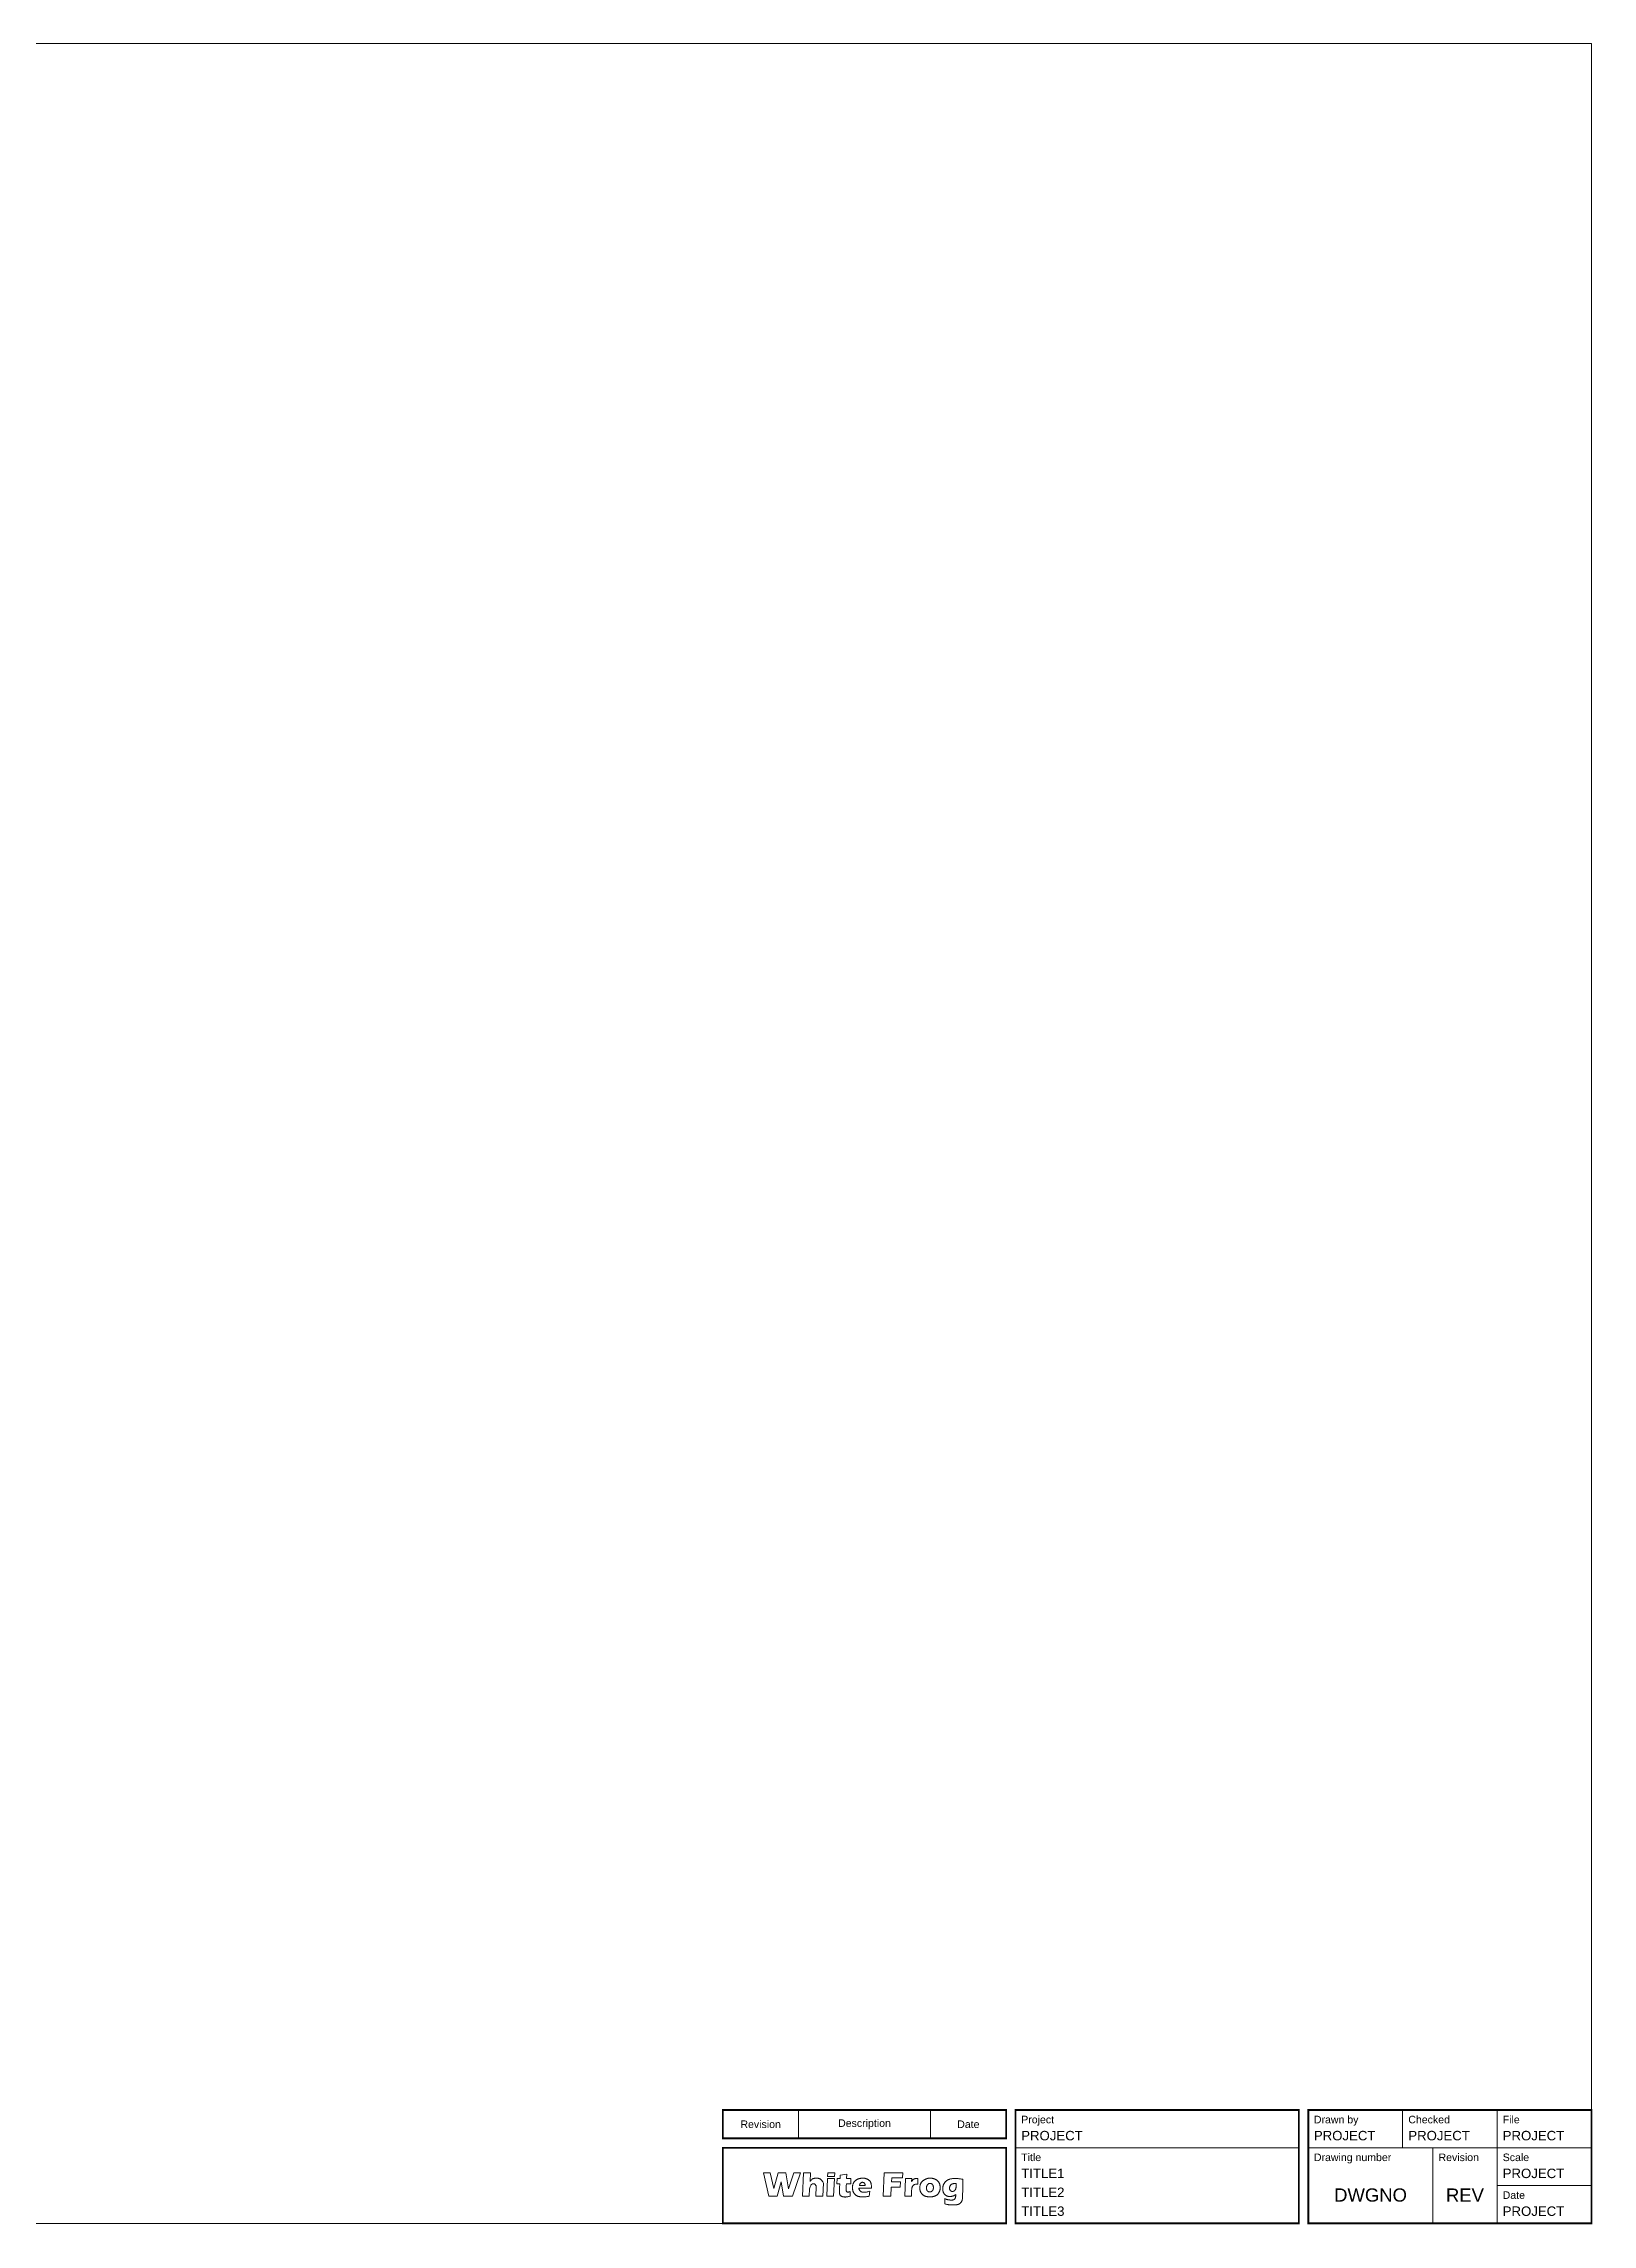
# Paper-space layout 'WF-Landscape-A1' of a CAD drawing. Header units: millimetres. Extents: x 10 to 830, y 10 to 587.
# Drawn here: x 420 to 830, y 10 to 587 of the extents above; entities that cross this region are included whole.
import ezdxf

# ---------------------------------------------------------------- set-up
doc = ezdxf.new("R2010")
doc.units = ezdxf.units.MM
doc.header["$LTSCALE"] = 6
doc.layers.add('A-Z1-P-Title', color=7, linetype='Continuous', lineweight=15)
doc.layers.add('Dimensions', color=1, linetype='Continuous')
doc.styles.add('WF-Text', font='arial.ttf', dxfattribs={"height": 8})

# ---------------------------------------------------------------- blocks, each defined once
blk = doc.blocks.new('WF-TitleSheet-A1')
at = {"layer": 'A-Z1-P-Title'}
for points in [[(675, 10), (10, 10), (10, 587), (830, 587), (830, 10), (755, 10)], [(620, 32.5), (620, 40)], [(655, 32.5), (655, 40)], [(780, 30), (780, 40)], [(805, 10), (805, 40)], [(677.5, 30), (752.5, 30)], [(755, 30), (830, 30)], [(788, 10), (788, 30)], [(610.74, 23.43), (612.51, 23.43)], [(610.74, 23.43), (612.16, 17.2)], [(612.51, 23.43), (613.45, 19.27)], [(614.64, 23.43), (613.45, 19.27)], [(614.64, 23.43), (616.67, 23.43)], [(616.67, 23.43), (617.36, 19.18)], [(617.36, 19.18), (618.78, 23.43)], [(618.46, 17.2), (620.54, 23.43)], [(618.78, 23.43), (620.54, 23.43)], [(621.33, 23.43), (621.04, 17.2)], [(621.33, 23.43), (623.18, 23.43)], [(623.18, 23.43), (623.07, 21.14)], [(627.79, 23.43), (627.74, 22.42)], [(627.79, 23.43), (629.61, 23.43)], [(629.61, 23.43), (629.56, 22.42)], [(642.75, 23.43), (642.46, 17.2)], [(642.75, 23.43), (647.63, 23.43)], [(647.63, 23.43), (647.56, 22.04)], [(615.45, 20.98), (614.37, 17.2)], [(615.45, 20.98), (616.06, 17.2)], [(622.97, 19.13), (622.88, 17.2)], [(622.97, 19.13), (623.05, 19.42), (623.12, 19.66), (623.18, 19.85), (623.25, 20), (623.31, 20.11), (623.36, 20.2), (623.42, 20.26), (623.47, 20.31), (623.53, 20.35), (623.58, 20.38), (623.63, 20.42), (623.68, 20.44), (623.73, 20.46), (623.79, 20.48), (623.84, 20.49), (623.89, 20.5), (623.94, 20.5), (624, 20.5), (624.05, 20.5), (624.1, 20.49), (624.16, 20.48), (624.21, 20.46), (624.26, 20.44), (624.31, 20.42), (624.36, 20.39), (624.41, 20.36), (624.46, 20.31), (624.51, 20.25), (624.56, 20.17), (624.61, 20.06), (624.66, 19.93), (624.72, 19.76)], [(623.07, 21.14), (623.23, 21.32), (623.37, 21.47), (623.5, 21.6), (623.63, 21.69), (623.74, 21.77), (623.85, 21.83), (623.95, 21.87), (624.05, 21.9), (624.14, 21.93), (624.22, 21.95), (624.3, 21.97), (624.38, 21.98), (624.46, 21.99), (624.54, 21.99), (624.62, 21.99), (624.7, 21.99), (624.79, 21.99), (624.87, 21.99), (624.96, 21.98), (625.05, 21.97), (625.14, 21.96), (625.23, 21.95), (625.32, 21.93), (625.41, 21.91), (625.49, 21.88), (625.57, 21.85), (625.65, 21.81), (625.73, 21.77), (625.81, 21.72), (625.88, 21.67), (625.96, 21.61), (626.03, 21.55), (626.11, 21.49), (626.18, 21.41), (626.26, 21.33), (626.33, 21.23), (626.4, 21.12), (626.47, 20.98), (626.54, 20.83), (626.6, 20.65)], [(624.72, 19.76), (624.59, 17.2)], [(626.6, 20.65), (626.44, 17.2)], [(627.72, 21.92), (627.49, 17.2)], [(627.72, 21.92), (629.53, 21.92)], [(627.74, 22.42), (629.56, 22.42)], [(629.53, 21.92), (629.31, 17.2)], [(630.27, 21.92), (630.2, 20.46)], [(630.2, 20.46), (630.97, 20.46)], [(630.27, 21.92), (631.04, 21.92)], [(633.68, 17.2), (633.45, 17.14), (633.23, 17.09), (633.05, 17.06), (632.88, 17.03), (632.73, 17.01), (632.6, 17), (632.48, 16.99), (632.37, 16.99), (632.27, 16.99), (632.18, 17), (632.09, 17.01), (632.01, 17.02), (631.93, 17.03), (631.85, 17.04), (631.78, 17.06), (631.71, 17.08), (631.64, 17.1), (631.57, 17.13), (631.51, 17.15), (631.44, 17.18), (631.38, 17.21), (631.32, 17.24), (631.27, 17.27), (631.22, 17.31), (631.18, 17.34), (631.14, 17.38), (631.1, 17.42), (631.07, 17.46), (631.04, 17.51), (631.01, 17.56), (630.98, 17.62), (630.96, 17.68), (630.94, 17.74), (630.92, 17.81), (630.91, 17.9), (630.89, 17.99), (630.88, 18.09), (630.87, 18.2), (630.86, 18.33), (630.86, 18.47), (630.86, 18.63), (630.86, 18.81), (630.87, 19.01), (630.88, 19.24), (630.89, 19.49), (630.91, 19.78), (630.94, 20.1), (630.97, 20.46)], [(631.08, 22.75), (631.04, 21.92)], [(632.83, 23.08), (631.08, 22.75)], [(633.74, 18.45), (633.62, 18.4), (633.5, 18.36), (633.39, 18.33), (633.29, 18.31), (633.2, 18.3), (633.12, 18.3), (633.05, 18.3), (632.99, 18.31), (632.93, 18.33), (632.88, 18.35), (632.83, 18.38), (632.8, 18.41), (632.76, 18.45), (632.74, 18.49), (632.71, 18.54), (632.69, 18.6), (632.68, 18.67), (632.67, 18.76), (632.66, 18.88), (632.66, 19.05), (632.66, 19.28), (632.67, 19.58), (632.68, 19.97), (632.71, 20.46)], [(632.71, 20.46), (633.84, 20.46)], [(632.83, 23.08), (632.77, 21.92)], [(632.77, 21.92), (633.91, 21.92)], [(633.74, 18.45), (633.68, 17.2)], [(633.91, 21.92), (633.84, 20.46)], [(639.35, 19.37), (639.35, 19.64), (639.34, 19.87), (639.32, 20.07), (639.3, 20.25), (639.28, 20.4), (639.25, 20.53), (639.22, 20.64), (639.18, 20.75), (639.15, 20.84), (639.11, 20.93), (639.07, 21.01), (639.02, 21.08), (638.98, 21.15), (638.93, 21.22), (638.87, 21.28), (638.81, 21.34), (638.75, 21.4), (638.68, 21.46), (638.61, 21.51), (638.54, 21.57), (638.46, 21.62), (638.38, 21.66), (638.3, 21.71), (638.22, 21.75), (638.13, 21.78), (638.05, 21.82), (637.96, 21.85), (637.87, 21.88), (637.79, 21.9), (637.7, 21.92), (637.61, 21.94), (637.52, 21.95), (637.43, 21.96), (637.33, 21.97), (637.24, 21.98), (637.15, 21.98), (637.05, 21.98), (636.96, 21.98), (636.86, 21.97), (636.76, 21.96), (636.65, 21.96), (636.54, 21.94), (636.44, 21.93), (636.33, 21.91), (636.22, 21.89), (636.11, 21.87), (636.01, 21.84), (635.9, 21.81), (635.8, 21.78), (635.71, 21.74), (635.61, 21.69), (635.52, 21.65), (635.43, 21.6), (635.35, 21.54), (635.26, 21.49), (635.19, 21.43), (635.11, 21.37), (635.04, 21.3), (634.96, 21.23), (634.9, 21.16), (634.83, 21.09), (634.77, 21.01), (634.71, 20.92), (634.66, 20.84), (634.61, 20.75), (634.56, 20.65), (634.52, 20.55), (634.48, 20.45), (634.44, 20.35), (634.41, 20.24), (634.39, 20.14), (634.36, 20.03), (634.35, 19.92), (634.33, 19.82), (634.32, 19.71), (634.32, 19.61), (634.32, 19.51), (634.32, 19.41), (634.32, 19.31), (634.33, 19.22), (634.34, 19.13), (634.35, 19.04), (634.36, 18.95), (634.37, 18.87), (634.39, 18.79), (634.41, 18.71), (634.43, 18.63), (634.45, 18.55), (634.47, 18.48), (634.5, 18.41), (634.53, 18.33), (634.57, 18.26), (634.6, 18.19), (634.64, 18.12), (634.69, 18.05), (634.73, 17.98), (634.78, 17.91), (634.84, 17.85), (634.89, 17.78), (634.95, 17.71), (635.02, 17.65), (635.09, 17.59), (635.16, 17.53), (635.24, 17.47), (635.32, 17.42), (635.4, 17.37), (635.49, 17.32), (635.58, 17.28), (635.67, 17.24), (635.77, 17.2), (635.86, 17.17), (635.96, 17.14), (636.05, 17.12), (636.15, 17.1), (636.24, 17.08), (636.34, 17.07), (636.44, 17.06), (636.54, 17.05), (636.64, 17.04), (636.74, 17.04), (636.85, 17.04), (636.95, 17.03), (637.06, 17.03), (637.17, 17.03), (637.29, 17.04), (637.4, 17.04), (637.51, 17.05), (637.62, 17.05), (637.74, 17.06), (637.85, 17.07), (637.97, 17.08), (638.09, 17.09), (638.23, 17.11), (638.37, 17.14), (638.53, 17.17), (638.71, 17.2)], [(636.02, 19.37), (639.35, 19.37)], [(638.89, 18.52), (638.62, 18.45), (638.38, 18.39), (638.17, 18.35), (637.99, 18.31), (637.83, 18.29), (637.7, 18.27), (637.58, 18.26), (637.47, 18.26), (637.37, 18.26), (637.29, 18.26), (637.21, 18.26), (637.13, 18.26), (637.06, 18.27), (637, 18.28), (636.93, 18.29), (636.87, 18.31), (636.82, 18.32), (636.76, 18.34), (636.71, 18.36), (636.65, 18.38), (636.6, 18.41), (636.55, 18.44), (636.51, 18.46), (636.46, 18.5), (636.42, 18.53), (636.38, 18.57), (636.34, 18.61), (636.3, 18.65), (636.27, 18.69), (636.24, 18.74), (636.2, 18.79), (636.17, 18.84), (636.14, 18.9), (636.11, 18.95), (636.09, 19.01), (636.06, 19.07), (636.04, 19.14), (636.03, 19.21), (636.02, 19.29), (636.02, 19.37)], [(636.16, 20.08), (636.21, 20.24), (636.26, 20.37), (636.31, 20.48), (636.37, 20.57), (636.43, 20.64), (636.5, 20.7), (636.56, 20.75), (636.61, 20.79), (636.67, 20.82), (636.72, 20.85), (636.76, 20.87), (636.81, 20.88), (636.85, 20.89), (636.9, 20.9), (636.94, 20.9), (636.99, 20.9), (637.03, 20.89), (637.08, 20.88), (637.13, 20.87), (637.18, 20.85), (637.23, 20.83), (637.27, 20.81), (637.31, 20.79), (637.35, 20.77), (637.39, 20.74), (637.43, 20.72), (637.46, 20.69), (637.49, 20.66), (637.51, 20.63), (637.54, 20.6), (637.56, 20.56), (637.58, 20.52), (637.6, 20.48), (637.61, 20.43), (637.63, 20.38), (637.64, 20.33), (637.65, 20.27), (637.66, 20.21), (637.66, 20.15), (637.67, 20.08)], [(637.67, 20.08), (636.16, 20.08)], [(638.71, 17.2), (638.89, 18.52)], [(644.58, 19.62), (644.47, 17.2)], [(644.58, 19.62), (646.92, 19.62)], [(644.7, 22.04), (644.65, 21.01)], [(644.65, 21.01), (646.99, 21.01)], [(644.7, 22.04), (647.56, 22.04)], [(646.99, 21.01), (646.92, 19.62)], [(648.37, 21.92), (648.14, 17.2)], [(648.37, 21.92), (650.03, 21.92)], [(649.95, 17.2), (649.96, 17.61), (649.97, 17.95), (649.97, 18.24), (649.98, 18.47), (649.99, 18.67), (649.99, 18.84), (650, 18.98), (650.02, 19.11), (650.03, 19.22), (650.05, 19.33), (650.07, 19.43), (650.1, 19.52), (650.12, 19.6), (650.15, 19.68), (650.19, 19.76), (650.22, 19.83), (650.26, 19.89), (650.31, 19.95), (650.35, 20.01), (650.4, 20.07), (650.46, 20.12), (650.51, 20.16), (650.57, 20.21), (650.64, 20.25), (650.7, 20.29), (650.78, 20.32), (650.87, 20.35), (650.97, 20.38), (651.09, 20.4), (651.23, 20.42), (651.4, 20.43), (651.59, 20.43)], [(651.59, 21.92), (651.32, 21.91), (651.11, 21.9), (650.93, 21.88), (650.8, 21.85), (650.69, 21.81), (650.61, 21.77), (650.55, 21.73), (650.49, 21.68), (650.44, 21.64), (650.38, 21.59), (650.34, 21.54), (650.29, 21.49), (650.25, 21.44), (650.21, 21.4), (650.17, 21.35), (650.13, 21.31), (650.1, 21.27), (650.07, 21.24), (650.04, 21.21), (650.02, 21.18), (650, 21.16), (649.99, 21.14), (649.98, 21.13), (649.98, 21.13)], [(649.98, 21.13), (650.03, 21.92)], [(651.59, 21.92), (651.59, 20.43)], [(663.58, 21.69), (663.23, 21.74), (662.93, 21.78), (662.68, 21.81), (662.46, 21.84), (662.27, 21.86), (662.1, 21.87), (661.96, 21.88), (661.82, 21.89), (661.69, 21.89), (661.57, 21.9), (661.45, 21.9), (661.33, 21.9), (661.22, 21.9), (661.11, 21.89), (661, 21.88), (660.89, 21.87), (660.77, 21.86), (660.66, 21.85), (660.55, 21.83), (660.45, 21.81), (660.34, 21.79), (660.23, 21.77), (660.13, 21.74), (660.03, 21.71), (659.93, 21.67), (659.84, 21.64), (659.75, 21.6), (659.66, 21.56), (659.58, 21.51), (659.5, 21.47), (659.42, 21.42), (659.35, 21.37), (659.27, 21.33), (659.21, 21.28), (659.14, 21.23), (659.08, 21.18), (659.02, 21.12), (658.96, 21.06), (658.9, 21), (658.84, 20.93), (658.78, 20.86), (658.72, 20.78), (658.66, 20.7), (658.6, 20.61), (658.55, 20.52), (658.5, 20.42), (658.45, 20.32), (658.41, 20.22), (658.37, 20.11), (658.33, 20), (658.3, 19.9), (658.28, 19.79), (658.26, 19.68), (658.24, 19.57), (658.23, 19.47), (658.22, 19.36), (658.21, 19.26), (658.21, 19.17), (658.21, 19.07), (658.21, 18.98), (658.22, 18.89), (658.23, 18.81), (658.24, 18.73), (658.25, 18.65), (658.27, 18.57), (658.29, 18.5), (658.31, 18.43), (658.33, 18.36), (658.36, 18.29), (658.39, 18.23), (658.42, 18.16), (658.45, 18.1), (658.48, 18.05), (658.51, 17.99), (658.55, 17.94), (658.58, 17.89), (658.62, 17.84), (658.65, 17.79), (658.69, 17.74), (658.73, 17.7), (658.77, 17.66), (658.81, 17.62), (658.85, 17.58), (658.89, 17.54), (658.94, 17.5), (658.99, 17.47), (659.03, 17.44), (659.08, 17.4), (659.14, 17.37), (659.2, 17.34), (659.25, 17.31), (659.32, 17.28), (659.38, 17.25), (659.45, 17.23), (659.52, 17.21), (659.6, 17.19), (659.67, 17.17), (659.75, 17.15), (659.83, 17.14), (659.91, 17.13), (660, 17.12), (660.08, 17.12), (660.15, 17.12), (660.23, 17.12), (660.3, 17.12), (660.37, 17.13), (660.44, 17.14), (660.51, 17.15), (660.58, 17.16), (660.65, 17.18), (660.73, 17.2), (660.8, 17.22), (660.89, 17.24), (660.97, 17.27), (661.07, 17.31), (661.17, 17.35), (661.27, 17.41), (661.39, 17.48), (661.52, 17.58), (661.66, 17.69)], [(658.74, 15.21), (658.95, 15.14), (659.14, 15.08), (659.32, 15.04), (659.48, 15), (659.63, 14.98), (659.77, 14.96), (659.91, 14.95), (660.04, 14.94), (660.17, 14.93), (660.29, 14.92), (660.42, 14.91), (660.54, 14.9), (660.67, 14.9), (660.79, 14.89), (660.9, 14.89), (661.01, 14.89), (661.12, 14.89), (661.23, 14.89), (661.33, 14.89), (661.43, 14.9), (661.53, 14.9), (661.62, 14.91), (661.71, 14.92), (661.8, 14.93), (661.88, 14.94), (661.97, 14.96), (662.05, 14.97), (662.12, 14.99), (662.2, 15.01), (662.27, 15.03), (662.34, 15.05), (662.41, 15.08), (662.48, 15.11), (662.54, 15.14), (662.6, 15.18), (662.67, 15.21), (662.73, 15.26), (662.79, 15.3), (662.84, 15.35), (662.9, 15.4), (662.96, 15.46), (663.02, 15.52), (663.07, 15.58), (663.12, 15.65), (663.17, 15.72), (663.22, 15.8), (663.27, 15.88), (663.31, 15.97), (663.35, 16.07), (663.39, 16.23), (663.42, 16.51), (663.45, 16.97), (663.49, 17.65), (663.52, 18.63), (663.55, 19.96), (663.58, 21.69)], [(661.66, 17.69), (661.66, 17.45), (661.65, 17.26), (661.64, 17.1), (661.62, 16.97), (661.6, 16.87), (661.57, 16.79), (661.55, 16.72), (661.52, 16.66), (661.49, 16.61), (661.46, 16.57), (661.44, 16.52), (661.41, 16.48), (661.37, 16.45), (661.34, 16.42), (661.3, 16.39), (661.26, 16.36), (661.22, 16.34), (661.18, 16.31), (661.13, 16.29), (661.08, 16.27), (661.03, 16.25), (660.97, 16.24), (660.92, 16.22), (660.86, 16.21), (660.8, 16.2), (660.75, 16.2), (660.68, 16.19), (660.62, 16.19), (660.56, 16.19), (660.49, 16.18), (660.43, 16.19), (660.36, 16.19), (660.29, 16.19), (660.22, 16.19), (660.14, 16.2), (660.07, 16.21), (659.99, 16.21), (659.91, 16.22), (659.83, 16.23), (659.75, 16.25), (659.67, 16.26), (659.58, 16.28), (659.48, 16.31), (659.37, 16.34), (659.25, 16.37), (659.1, 16.42), (658.93, 16.48), (658.74, 16.56)], [(661.79, 20.56), (661.62, 20.57), (661.46, 20.57), (661.31, 20.57), (661.18, 20.56), (661.07, 20.54), (660.96, 20.52), (660.87, 20.5), (660.78, 20.47), (660.7, 20.44), (660.63, 20.4), (660.56, 20.36), (660.5, 20.32), (660.45, 20.28), (660.4, 20.24), (660.35, 20.19), (660.31, 20.14), (660.27, 20.09), (660.23, 20.04), (660.19, 19.99), (660.16, 19.93), (660.13, 19.87), (660.11, 19.82), (660.09, 19.75), (660.07, 19.69), (660.05, 19.62), (660.04, 19.55), (660.03, 19.49), (660.02, 19.42), (660.02, 19.35), (660.02, 19.28), (660.03, 19.21), (660.04, 19.14), (660.05, 19.08), (660.07, 19.02), (660.09, 18.97), (660.11, 18.91), (660.13, 18.86), (660.16, 18.81), (660.19, 18.77), (660.22, 18.73), (660.25, 18.69), (660.28, 18.65), (660.32, 18.62), (660.35, 18.6), (660.39, 18.57), (660.42, 18.55), (660.47, 18.53), (660.51, 18.51), (660.56, 18.5), (660.61, 18.49), (660.66, 18.48), (660.72, 18.47), (660.77, 18.47), (660.83, 18.47), (660.89, 18.48), (660.94, 18.49), (661, 18.5), (661.06, 18.52), (661.11, 18.53), (661.17, 18.56), (661.22, 18.58), (661.28, 18.61), (661.33, 18.64), (661.37, 18.68), (661.42, 18.72), (661.46, 18.77), (661.5, 18.82), (661.54, 18.87), (661.58, 18.94), (661.61, 19.01), (661.64, 19.09), (661.67, 19.18), (661.7, 19.28), (661.72, 19.4), (661.74, 19.53), (661.75, 19.68), (661.77, 19.86), (661.78, 20.06), (661.79, 20.29), (661.79, 20.56)], [(830, 20), (805, 20)], [(612.16, 17.2), (614.37, 17.2)], [(616.06, 17.2), (618.46, 17.2)], [(621.04, 17.2), (622.88, 17.2)], [(624.59, 17.2), (626.44, 17.2)], [(627.49, 17.2), (629.31, 17.2)], [(642.46, 17.2), (644.47, 17.2)], [(648.14, 17.2), (649.95, 17.2)], [(658.74, 16.56), (658.74, 15.21)]]:
    blk.add_lwpolyline(points, dxfattribs=at)
at = {"layer": 'A-Z1-P-Title', "const_width": 0.5}
for points in [[(675, 32.5), (675, 40), (600, 40), (600, 32.5)], [(752.5, 10), (752.5, 40), (677.5, 40), (677.5, 10)], [(830, 10), (830, 40), (755, 40), (755, 10)], [(675, 10), (675, 30), (600, 30), (600, 10)]]:
    blk.add_lwpolyline(points, close=True, dxfattribs=at)
at = {"layer": 'A-Z1-P-Title'}
for points in [[(655.51, 21.93), (655.59, 21.92), (655.68, 21.9), (655.76, 21.88), (655.85, 21.85), (655.93, 21.83), (656.01, 21.8), (656.09, 21.76), (656.17, 21.73), (656.24, 21.69), (656.32, 21.65), (656.4, 21.61), (656.47, 21.56), (656.55, 21.51), (656.62, 21.47), (656.69, 21.41), (656.76, 21.36), (656.83, 21.31), (656.89, 21.25), (656.95, 21.19), (657.01, 21.13), (657.06, 21.07), (657.12, 21), (657.17, 20.92), (657.21, 20.85), (657.26, 20.76), (657.3, 20.68), (657.34, 20.58), (657.38, 20.49), (657.41, 20.38), (657.44, 20.28), (657.47, 20.17), (657.49, 20.07), (657.51, 19.95), (657.53, 19.84), (657.54, 19.73), (657.55, 19.61), (657.55, 19.49), (657.55, 19.38), (657.54, 19.26), (657.52, 19.14), (657.5, 19.02), (657.48, 18.9), (657.45, 18.78), (657.42, 18.67), (657.38, 18.56), (657.34, 18.45), (657.3, 18.35), (657.26, 18.26), (657.22, 18.18), (657.18, 18.1), (657.14, 18.03), (657.1, 17.96), (657.05, 17.9), (657.01, 17.84), (656.96, 17.78), (656.9, 17.73), (656.84, 17.67), (656.77, 17.62), (656.71, 17.56), (656.63, 17.51), (656.56, 17.46), (656.48, 17.41), (656.4, 17.36), (656.31, 17.32), (656.22, 17.28), (656.14, 17.24), (656.05, 17.21), (655.96, 17.18), (655.86, 17.15), (655.77, 17.13), (655.67, 17.1), (655.58, 17.09), (655.48, 17.07), (655.38, 17.06), (655.28, 17.05), (655.18, 17.05), (655.08, 17.04), (654.98, 17.04), (654.87, 17.04), (654.76, 17.04), (654.65, 17.05), (654.54, 17.05), (654.43, 17.06), (654.31, 17.07), (654.2, 17.08), (654.09, 17.09), (653.97, 17.11), (653.86, 17.13), (653.76, 17.16), (653.65, 17.19), (653.55, 17.22), (653.45, 17.26), (653.35, 17.3), (653.26, 17.34), (653.18, 17.39), (653.1, 17.44), (653.02, 17.49), (652.95, 17.54), (652.89, 17.6), (652.83, 17.66), (652.77, 17.72), (652.72, 17.78), (652.66, 17.84), (652.61, 17.91), (652.56, 17.98), (652.52, 18.05), (652.47, 18.13), (652.43, 18.2), (652.39, 18.28), (652.35, 18.36), (652.31, 18.44), (652.28, 18.52), (652.25, 18.61), (652.23, 18.69), (652.21, 18.78), (652.19, 18.87), (652.18, 18.96), (652.17, 19.05), (652.16, 19.13), (652.15, 19.22), (652.15, 19.31), (652.15, 19.39), (652.15, 19.48), (652.15, 19.56), (652.16, 19.65), (652.17, 19.73), (652.18, 19.82), (652.19, 19.91), (652.21, 20), (652.23, 20.09), (652.25, 20.18), (652.28, 20.28), (652.3, 20.37), (652.34, 20.46), (652.38, 20.55), (652.42, 20.64), (652.47, 20.73), (652.52, 20.81), (652.58, 20.89), (652.64, 20.97), (652.7, 21.04), (652.76, 21.11), (652.83, 21.18), (652.9, 21.24), (652.97, 21.3), (653.04, 21.35), (653.11, 21.4), (653.18, 21.45), (653.25, 21.5), (653.32, 21.54), (653.4, 21.58), (653.48, 21.62), (653.56, 21.66), (653.64, 21.7), (653.72, 21.74), (653.8, 21.77), (653.89, 21.8), (653.97, 21.84), (654.05, 21.86), (654.13, 21.89), (654.21, 21.91), (654.29, 21.93), (654.37, 21.95), (654.45, 21.96), (654.53, 21.97), (654.61, 21.98), (654.69, 21.99), (654.78, 21.99), (654.87, 21.99), (654.96, 21.99), (655.05, 21.99), (655.14, 21.98), (655.23, 21.97), (655.33, 21.96), (655.42, 21.95)], [(655.29, 20.5), (655.33, 20.46), (655.38, 20.43), (655.42, 20.39), (655.46, 20.35), (655.5, 20.31), (655.53, 20.26), (655.56, 20.21), (655.59, 20.17), (655.62, 20.11), (655.64, 20.06), (655.66, 20.01), (655.68, 19.96), (655.7, 19.9), (655.71, 19.84), (655.72, 19.79), (655.73, 19.73), (655.74, 19.66), (655.74, 19.6), (655.74, 19.54), (655.74, 19.48), (655.74, 19.41), (655.74, 19.35), (655.73, 19.28), (655.72, 19.22), (655.71, 19.16), (655.7, 19.09), (655.68, 19.03), (655.66, 18.97), (655.64, 18.92), (655.62, 18.86), (655.59, 18.81), (655.56, 18.76), (655.54, 18.71), (655.5, 18.67), (655.47, 18.63), (655.44, 18.59), (655.4, 18.56), (655.36, 18.53), (655.32, 18.5), (655.28, 18.47), (655.24, 18.45), (655.19, 18.42), (655.15, 18.4), (655.1, 18.38), (655.05, 18.37), (655, 18.36), (654.95, 18.35), (654.89, 18.34), (654.84, 18.34), (654.78, 18.34), (654.73, 18.34), (654.67, 18.35), (654.61, 18.36), (654.56, 18.37), (654.5, 18.39), (654.45, 18.4), (654.4, 18.43), (654.35, 18.45), (654.31, 18.47), (654.26, 18.5), (654.23, 18.53), (654.19, 18.56), (654.16, 18.6), (654.12, 18.64), (654.1, 18.67), (654.07, 18.71), (654.05, 18.76), (654.03, 18.8), (654.01, 18.85), (653.99, 18.9), (653.98, 18.95), (653.96, 19), (653.95, 19.05), (653.94, 19.11), (653.93, 19.17), (653.93, 19.23), (653.92, 19.29), (653.92, 19.35), (653.92, 19.41), (653.92, 19.47), (653.92, 19.53), (653.93, 19.59), (653.93, 19.65), (653.94, 19.71), (653.96, 19.77), (653.97, 19.83), (653.99, 19.88), (654.01, 19.93), (654.03, 19.99), (654.05, 20.04), (654.07, 20.08), (654.1, 20.13), (654.13, 20.17), (654.16, 20.21), (654.19, 20.25), (654.22, 20.29), (654.26, 20.33), (654.29, 20.37), (654.33, 20.4), (654.37, 20.43), (654.41, 20.47), (654.45, 20.49), (654.49, 20.52), (654.53, 20.54), (654.57, 20.56), (654.61, 20.58), (654.65, 20.59), (654.69, 20.6), (654.73, 20.6), (654.77, 20.61), (654.82, 20.61), (654.87, 20.61), (654.92, 20.6), (654.97, 20.6), (655.02, 20.59), (655.08, 20.58), (655.13, 20.56), (655.18, 20.54), (655.24, 20.52)]]:
    blk.add_lwpolyline(points, close=True, dxfattribs=at)
at = {"layer": 'A-Z1-P-Title', "color": 8, "char_height": 2, "style": 'WF-Text'}
for s, insert, width, attachment_point in [('Revision', (610, 36.25), 20, 5), ('Description', (637.5, 36.25), 35, 5), ('Date', (665, 36.25), 20, 5), ('Project', (679, 38.5), 18.763, 1), ('Drawn by', (756.5, 38.5), 18.763, 1), ('Checked', (781.5, 38.5), 18.763, 1), ('File', (806.5, 38.5), 18.763, 1), ('Title', (679, 28.5), 18.763, 1), ('Drawing number', (756.5, 28.5), 25.2887, 1), ('Revision', (789.5, 28.5), 18.763, 1), ('Scale', (806.5, 28.5), 18.763, 1), ('Date', (806.5, 18.5), 18.763, 1)]:
    blk.add_mtext(s, dxfattribs=dict(at, insert=insert, width=width, attachment_point=attachment_point))
at = {"layer": 'A-Z1-P-Title', "style": 'WF-Text'}
for s, insert, char_height, width, attachment_point in [('PROJECT', (679, 34.5), 2.5, 18.763, 1), ('PROJECT', (756.5, 34.5), 2.5, 18.763, 1), ('PROJECT', (781.5, 34.5), 2.5, 18.763, 1), ('PROJECT', (806.5, 34.5), 2.5, 18.763, 1), ('TITLE1', (679, 24.5), 2.5, 18.763, 1), ('PROJECT', (806.5, 24.5), 2.5, 18.763, 1), ('TITLE2', (679, 19.5), 2.5, 18.763, 1), ('DWGNO', (771.5, 17.5), 3.5, 33, 5), ('REV', (796.5, 17.5), 3.5, 17, 5), ('TITLE3', (679, 14.5), 2.5, 18.763, 1), ('PROJECT', (806.5, 14.5), 2.5, 18.763, 1)]:
    blk.add_mtext(s, dxfattribs=dict(at, insert=insert, char_height=char_height, width=width, attachment_point=attachment_point))

psp = doc.layouts.new('WF-Landscape-A1')

# ---------------------------------------------------------------- block references
at = {"layer": 'Dimensions'}
psp.add_blockref('WF-TitleSheet-A1', (0, 0), dxfattribs=at)

doc.saveas('drawing.dxf')
